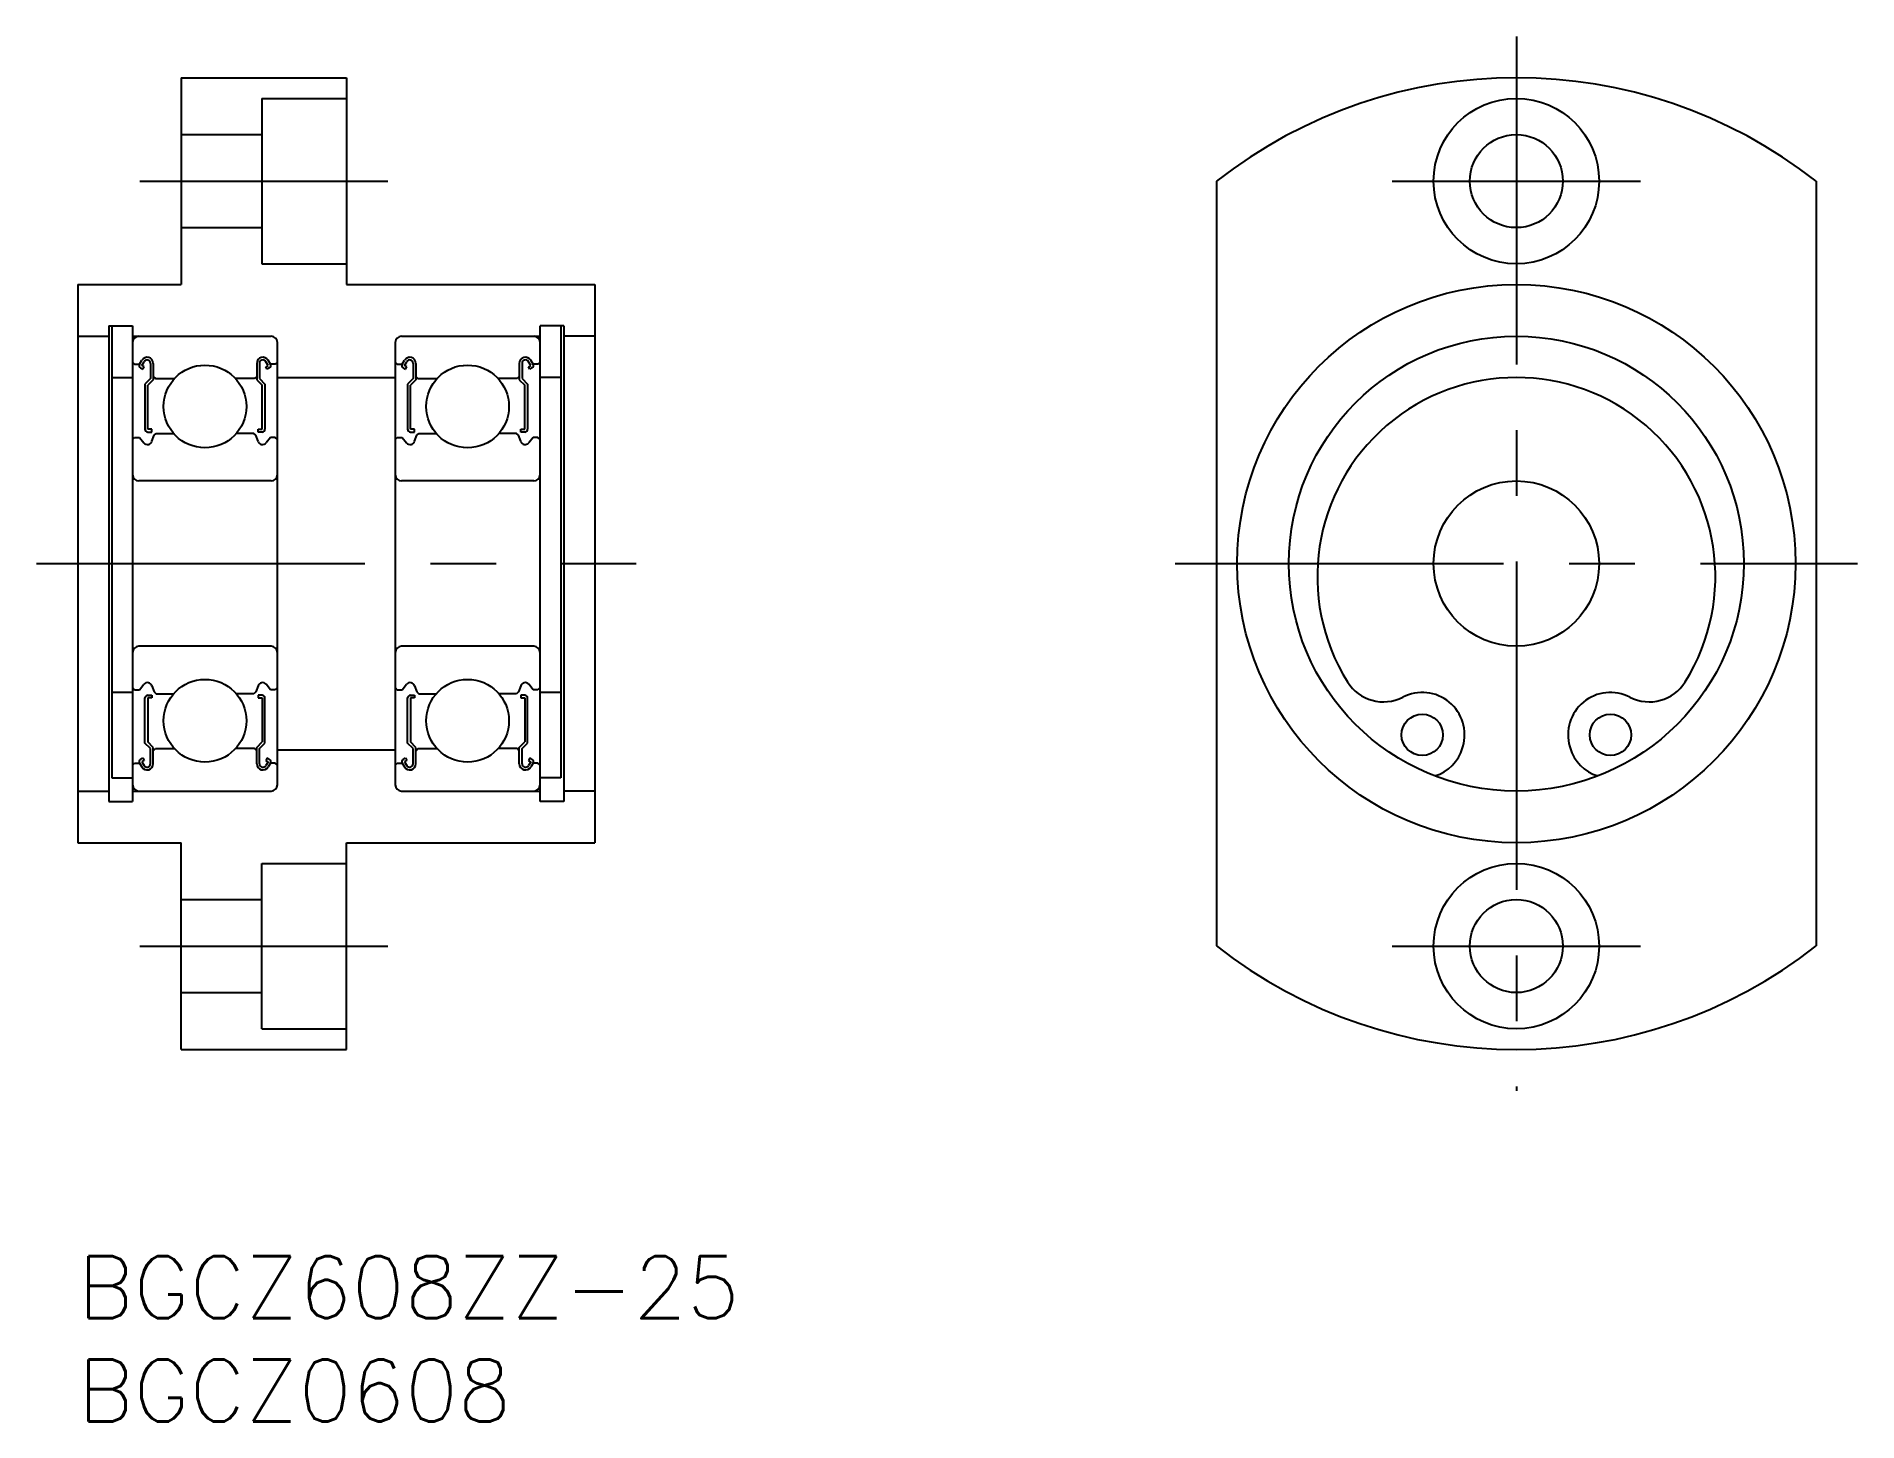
# Model space of a CAD drawing. Extents: x -2 to 86.1, y -8 to 59.
import ezdxf

# ---------------------------------------------------------------- set-up
doc = ezdxf.new("R2010")
doc.units = 0
doc.header["$LTSCALE"] = 0.5
doc.linetypes.add('CENTER', pattern=[50.8, 31.75, -6.35, 6.35, -6.35])
for name, color, linetype in [('MSM_CENTER', 1, 'CENTER'), ('MSM_CONTINUOUS', 7, 'CONTINUOUS'), ('MSM_PART_NUMBER', 7, 'CONTINUOUS')]:
    doc.layers.add(name, color=color, linetype=linetype)
doc.styles.get("Standard").update_dxf_attribs({"font": 'txt.shx', "height": 3, "bigfont": 'bigfont.shx'})

# ---------------------------------------------------------------- blocks, each defined once
blk = doc.blocks.new('*U6')
at = {"layer": 'MSM_PART_NUMBER'}
blk.add_text('BGCZ608ZZ-25', height=3, dxfattribs=at).set_placement((0, -3))
blk = doc.blocks.new('*U7')
at = {"layer": 'MSM_PART_NUMBER'}
blk.add_text('BGCZ0608', height=3, dxfattribs=at).set_placement((0, -8))

msp = doc.modelspace()

# ---------------------------------------------------------------- linework, layer by layer
at = {"layer": 'MSM_CENTER'}
for p, q in [((69.56, 59), (69.56, 8)), ((3, 52), (15, 52)), ((63.56, 52), (75.56, 52)), ((-2, 33.5), (27, 33.5)), ((53.06, 33.5), (86.06, 33.5)), ((3, 15), (15, 15)), ((63.56, 15), (75.56, 15))]:
    msp.add_line(p, q, dxfattribs=at)
at = {"layer": 'MSM_CONTINUOUS'}
for p, q in [((5, 57), (5, 47)), ((5, 57), (13, 57)), ((13, 57), (13, 47)), ((8.9, 56), (8.9, 48)), ((8.9, 56), (13, 56)), ((5, 54.25), (8.9, 54.25)), ((55.06, 51.993), (55.06, 15.007)), ((84.06, 51.993), (84.06, 15.007)), ((5, 49.75), (8.9, 49.75)), ((8.9, 48), (13, 48)), ((0, 47), (0, 20)), ((0, 47), (5, 47)), ((13, 47), (25, 47)), ((25, 47), (25, 20)), ((1.5, 45), (2.65, 45)), ((1.5, 45), (1.5, 22)), ((1.65, 45), (1.65, 23.144)), ((2.65, 45), (2.65, 22)), ((22.35, 22), (22.35, 45)), ((23.5, 45), (22.35, 45)), ((23.35, 45), (23.35, 23.144)), ((23.5, 45), (23.5, 22)), ((0, 44.5), (1.5, 44.5)), ((2.65, 44.5), (9.35, 44.5)), ((9.65, 22.8), (9.65, 44.2)), ((15.35, 44.2), (15.35, 22.8)), ((15.65, 44.5), (22.35, 44.5)), ((25, 44.5), (23.5, 44.5)), ((2.65, 43.25), (2.75, 43.15)), ((2.75, 43.15), (2.983, 43.15)), ((2.983, 43.15), (3.092, 43.334)), ((3.099, 43.083), (3.208, 43.267)), ((3.517, 43.184), (3.517, 42.45)), ((3.65, 43.184), (3.65, 42.395)), ((8.65, 43.184), (8.65, 42.395)), ((8.783, 43.184), (8.783, 42.45)), ((9.201, 43.083), (9.092, 43.267)), ((9.317, 43.15), (9.208, 43.334)), ((9.55, 43.15), (9.317, 43.15)), ((9.65, 43.25), (9.55, 43.15)), ((15.35, 43.25), (15.45, 43.15)), ((15.45, 43.15), (15.683, 43.15)), ((15.683, 43.15), (15.792, 43.334)), ((15.799, 43.083), (15.908, 43.267)), ((16.217, 43.184), (16.217, 42.45)), ((16.35, 43.184), (16.35, 42.395)), ((21.35, 43.184), (21.35, 42.395)), ((21.483, 43.184), (21.483, 42.45)), ((21.901, 43.083), (21.792, 43.267)), ((22.017, 43.15), (21.908, 43.334)), ((22.25, 43.15), (22.017, 43.15)), ((22.35, 43.25), (22.25, 43.15)), ((1.65, 42.5), (2.65, 42.5)), ((3.032, 42.968), (3.148, 42.901)), ((3.214, 43.017), (3.099, 43.083)), ((3.148, 42.901), (3.214, 43.017)), ((3.517, 42.45), (3.25, 42.183)), ((3.65, 42.395), (3.383, 42.128)), ((3.65, 42.55), (3.75, 42.45)), ((3.75, 42.45), (4.674, 42.45)), ((8.55, 42.45), (7.626, 42.45)), ((8.65, 42.55), (8.55, 42.45)), ((8.65, 42.395), (8.917, 42.128)), ((8.783, 42.45), (9.05, 42.183)), ((9.086, 43.017), (9.201, 43.083)), ((9.152, 42.901), (9.086, 43.017)), ((9.268, 42.968), (9.152, 42.901)), ((9.65, 42.5), (15.35, 42.5)), ((15.732, 42.968), (15.848, 42.901)), ((15.914, 43.017), (15.799, 43.083)), ((15.848, 42.901), (15.914, 43.017)), ((16.217, 42.45), (15.95, 42.183)), ((16.35, 42.395), (16.083, 42.128)), ((16.35, 42.55), (16.45, 42.45)), ((16.45, 42.45), (17.374, 42.45)), ((21.25, 42.45), (20.326, 42.45)), ((21.35, 42.55), (21.25, 42.45)), ((21.35, 42.395), (21.617, 42.128)), ((21.483, 42.45), (21.75, 42.183)), ((21.786, 43.017), (21.901, 43.083)), ((21.852, 42.901), (21.786, 43.017)), ((21.968, 42.968), (21.852, 42.901)), ((23.35, 42.5), (22.35, 42.5)), ((3.25, 42.183), (3.25, 39.998)), ((3.383, 39.998), (3.383, 42.128)), ((8.917, 39.998), (8.917, 42.128)), ((9.05, 42.183), (9.05, 39.998)), ((15.95, 42.183), (15.95, 39.998)), ((16.083, 39.998), (16.083, 42.128)), ((21.617, 39.998), (21.617, 42.128)), ((21.75, 42.183), (21.75, 39.998)), ((3.583, 39.998), (3.383, 39.998)), ((3.383, 39.865), (3.583, 39.865)), ((3.583, 39.865), (3.583, 39.998)), ((3.583, 39.417), (3.689, 39.706)), ((3.689, 39.706), (3.789, 39.8)), ((3.789, 39.8), (4.63, 39.8)), ((8.511, 39.8), (7.67, 39.8)), ((8.611, 39.706), (8.511, 39.8)), ((8.717, 39.417), (8.611, 39.706)), ((8.717, 39.865), (8.717, 39.998)), ((8.717, 39.998), (8.917, 39.998)), ((8.917, 39.865), (8.717, 39.865)), ((16.283, 39.998), (16.083, 39.998)), ((16.083, 39.865), (16.283, 39.865)), ((16.283, 39.865), (16.283, 39.998)), ((16.283, 39.417), (16.389, 39.706)), ((16.389, 39.706), (16.489, 39.8)), ((16.489, 39.8), (17.33, 39.8)), ((21.211, 39.8), (20.37, 39.8)), ((21.311, 39.706), (21.211, 39.8)), ((21.417, 39.417), (21.311, 39.706)), ((21.417, 39.865), (21.417, 39.998)), ((21.417, 39.998), (21.617, 39.998)), ((21.617, 39.865), (21.417, 39.865)), ((2.65, 39.5), (2.75, 39.6)), ((2.75, 39.6), (2.983, 39.6)), ((2.983, 39.6), (3.198, 39.338)), ((9.317, 39.6), (9.102, 39.338)), ((9.55, 39.6), (9.317, 39.6)), ((9.65, 39.5), (9.55, 39.6)), ((15.35, 39.5), (15.45, 39.6)), ((15.45, 39.6), (15.683, 39.6)), ((15.683, 39.6), (15.898, 39.338)), ((22.017, 39.6), (21.802, 39.338)), ((22.25, 39.6), (22.017, 39.6)), ((22.35, 39.5), (22.25, 39.6)), ((9.35, 37.5), (2.95, 37.5)), ((22.05, 37.5), (15.65, 37.5)), ((9.35, 29.5), (2.95, 29.5)), ((22.05, 29.5), (15.65, 29.5)), ((2.65, 27.5), (2.75, 27.4)), ((2.75, 27.4), (2.983, 27.4)), ((2.983, 27.4), (3.198, 27.662)), ((3.583, 27.583), (3.689, 27.294)), ((8.717, 27.583), (8.611, 27.294)), ((9.317, 27.4), (9.102, 27.662)), ((9.55, 27.4), (9.317, 27.4)), ((9.65, 27.5), (9.55, 27.4)), ((15.35, 27.5), (15.45, 27.4)), ((15.45, 27.4), (15.683, 27.4)), ((15.683, 27.4), (15.898, 27.662)), ((16.283, 27.583), (16.389, 27.294)), ((21.417, 27.583), (21.311, 27.294)), ((22.017, 27.4), (21.802, 27.662)), ((22.25, 27.4), (22.017, 27.4)), ((22.35, 27.5), (22.25, 27.4)), ((2.65, 27.267), (1.65, 27.267)), ((3.25, 24.817), (3.25, 27.002)), ((3.383, 27.135), (3.583, 27.135)), ((3.583, 27.002), (3.383, 27.002)), ((3.383, 27.002), (3.383, 24.872)), ((3.583, 27.135), (3.583, 27.002)), ((3.689, 27.294), (3.789, 27.2)), ((3.789, 27.2), (4.63, 27.2)), ((8.511, 27.2), (7.67, 27.2)), ((8.611, 27.294), (8.511, 27.2)), ((8.917, 27.135), (8.717, 27.135)), ((8.717, 27.135), (8.717, 27.002)), ((8.717, 27.002), (8.917, 27.002)), ((8.917, 27.002), (8.917, 24.872)), ((9.05, 24.817), (9.05, 27.002)), ((15.95, 24.817), (15.95, 27.002)), ((16.083, 27.135), (16.283, 27.135)), ((16.283, 27.002), (16.083, 27.002)), ((16.083, 27.002), (16.083, 24.872)), ((16.283, 27.135), (16.283, 27.002)), ((16.389, 27.294), (16.489, 27.2)), ((16.489, 27.2), (17.33, 27.2)), ((21.211, 27.2), (20.37, 27.2)), ((21.311, 27.294), (21.211, 27.2)), ((21.617, 27.135), (21.417, 27.135)), ((21.417, 27.135), (21.417, 27.002)), ((21.417, 27.002), (21.617, 27.002)), ((21.617, 27.002), (21.617, 24.872)), ((21.75, 24.817), (21.75, 27.002)), ((23.35, 27.267), (22.35, 27.267)), ((3.517, 24.55), (3.25, 24.817)), ((3.65, 24.605), (3.383, 24.872)), ((8.65, 24.605), (8.917, 24.872)), ((8.783, 24.55), (9.05, 24.817)), ((16.217, 24.55), (15.95, 24.817)), ((16.35, 24.605), (16.083, 24.872)), ((21.35, 24.605), (21.617, 24.872)), ((21.483, 24.55), (21.75, 24.817)), ((2.65, 23.75), (2.75, 23.85)), ((2.75, 23.85), (2.983, 23.85)), ((2.983, 23.85), (3.092, 23.666)), ((3.032, 24.032), (3.148, 24.099)), ((3.214, 23.983), (3.099, 23.917)), ((3.099, 23.917), (3.208, 23.733)), ((3.148, 24.099), (3.214, 23.983)), ((3.517, 23.816), (3.517, 24.55)), ((3.65, 23.816), (3.65, 24.605)), ((3.65, 24.45), (3.75, 24.55)), ((3.75, 24.55), (4.674, 24.55)), ((8.55, 24.55), (7.626, 24.55)), ((8.65, 24.45), (8.55, 24.55)), ((8.65, 23.816), (8.65, 24.605)), ((8.783, 23.816), (8.783, 24.55)), ((9.152, 24.099), (9.086, 23.983)), ((9.086, 23.983), (9.201, 23.917)), ((9.201, 23.917), (9.092, 23.733)), ((9.268, 24.032), (9.152, 24.099)), ((9.317, 23.85), (9.208, 23.666)), ((9.55, 23.85), (9.317, 23.85)), ((9.65, 23.75), (9.55, 23.85)), ((9.65, 24.5), (15.35, 24.5)), ((15.35, 23.75), (15.45, 23.85)), ((15.45, 23.85), (15.683, 23.85)), ((15.683, 23.85), (15.792, 23.666)), ((15.732, 24.032), (15.848, 24.099)), ((15.914, 23.983), (15.799, 23.917)), ((15.799, 23.917), (15.908, 23.733)), ((15.848, 24.099), (15.914, 23.983)), ((16.217, 23.816), (16.217, 24.55)), ((16.35, 23.816), (16.35, 24.605)), ((16.35, 24.45), (16.45, 24.55)), ((16.45, 24.55), (17.374, 24.55)), ((21.25, 24.55), (20.326, 24.55)), ((21.35, 24.45), (21.25, 24.55)), ((21.35, 23.816), (21.35, 24.605)), ((21.483, 23.816), (21.483, 24.55)), ((21.852, 24.099), (21.786, 23.983)), ((21.786, 23.983), (21.901, 23.917)), ((21.901, 23.917), (21.792, 23.733)), ((21.968, 24.032), (21.852, 24.099)), ((22.017, 23.85), (21.908, 23.666)), ((22.25, 23.85), (22.017, 23.85)), ((22.35, 23.75), (22.25, 23.85)), ((66.96, 24.584), (66.978, 24.644)), ((72.141, 24.644), (72.159, 24.584)), ((1.65, 23.144), (2.65, 23.144)), ((23.35, 23.144), (22.35, 23.144)), ((0, 22.5), (1.5, 22.5)), ((2.65, 22.5), (9.35, 22.5)), ((15.65, 22.5), (22.35, 22.5)), ((25, 22.5), (23.5, 22.5)), ((1.5, 22), (2.65, 22)), ((23.5, 22), (22.35, 22)), ((0, 20), (5, 20)), ((5, 10), (5, 20)), ((13, 10), (13, 20)), ((13, 20), (25, 20)), ((8.9, 19), (13, 19)), ((8.9, 11), (8.9, 19)), ((5, 17.25), (8.9, 17.25)), ((5, 12.75), (8.9, 12.75)), ((8.9, 11), (13, 11)), ((5, 10), (13, 10))]:
    msp.add_line(p, q, dxfattribs=at)
for centre, radius in [((69.56, 52), 4), ((69.56, 52), 2.25), ((69.56, 33.5), 13.5), ((69.56, 33.5), 11), ((6.15, 41.1), 2), ((6.15, 41.1), 2), ((18.85, 41.1), 2), ((18.85, 41.1), 2), ((69.56, 33.5), 4), ((6.15, 25.9), 2), ((6.15, 25.9), 2), ((18.85, 25.9), 2), ((18.85, 25.9), 2), ((65.01, 25.217), 1), ((74.11, 25.217), 1), ((69.56, 15), 4), ((69.56, 15), 2.25)]:
    msp.add_circle(centre, radius, dxfattribs=at)
for centre, radius, start, end in [((69.56, 33.5), 23.5, 51.90106, 128.09894), ((2.95, 44.2), 0.3, 90, 180), ((9.35, 44.2), 0.3, 0, 90), ((15.65, 44.2), 0.3, 90, 180), ((22.05, 44.2), 0.3, 0, 90), ((3.099, 43.083), 0.133, 150.00063, 239.99346), ((3.351, 43.184), 0.299, 0.00148, 150.00494), ((3.351, 43.184), 0.166, 0.00433, 149.99556), ((8.949, 43.184), 0.299, 29.99506, 179.99852), ((8.949, 43.184), 0.166, 30.00444, 179.99567), ((9.201, 43.083), 0.133, 300.00654, 29.99937), ((15.799, 43.083), 0.133, 150.00063, 239.99346), ((16.051, 43.184), 0.299, 0.00148, 150.00494), ((16.051, 43.184), 0.166, 0.00433, 149.99556), ((21.649, 43.184), 0.299, 29.99506, 179.99852), ((21.649, 43.184), 0.166, 30.00444, 179.99567), ((21.901, 43.083), 0.133, 300.00654, 29.99937), ((69.56, 32.875), 9.625, 328.02231, 211.97769), ((3.383, 39.998), 0.133, 179.98659, 270.01771), ((8.917, 39.998), 0.133, 269.98229, 0.01341), ((16.083, 39.998), 0.133, 179.98659, 270.01771), ((21.617, 39.998), 0.133, 269.98229, 0.01341), ((3.369, 39.481), 0.224, 219.99774, 343.16566), ((8.931, 39.481), 0.224, 196.83434, 320.00226), ((16.069, 39.481), 0.224, 219.99774, 343.16566), ((21.631, 39.481), 0.224, 196.83434, 320.00226), ((2.95, 37.8), 0.3, 180, 270), ((9.35, 37.8), 0.3, 270, 0), ((15.65, 37.8), 0.3, 180, 270), ((22.05, 37.8), 0.3, 270, 0), ((2.95, 29.2), 0.3, 90, 180), ((9.35, 29.2), 0.3, 0, 90), ((15.65, 29.2), 0.3, 90, 180), ((22.05, 29.2), 0.3, 0, 90), ((3.369, 27.519), 0.224, 16.83434, 140.00226), ((8.931, 27.519), 0.224, 39.99774, 163.16566), ((16.069, 27.519), 0.224, 16.83434, 140.00226), ((21.631, 27.519), 0.224, 39.99774, 163.16566), ((63.134, 28.863), 2.05, 211.97769, 297.22239), ((75.985, 28.863), 2.05, 242.77761, 328.02231), ((3.383, 27.002), 0.133, 89.98229, 180.01341), ((8.917, 27.002), 0.133, 359.98659, 90.01771), ((16.083, 27.002), 0.133, 89.98229, 180.01341), ((21.617, 27.002), 0.133, 359.98659, 90.01771), ((65.01, 25.217), 2.05, 343.74665, 117.22239), ((74.11, 25.217), 2.05, 62.77761, 196.25335), ((3.099, 23.917), 0.133, 120.00654, 209.99937), ((3.351, 23.816), 0.299, 209.99506, 359.99852), ((3.351, 23.816), 0.166, 210.00444, 359.99567), ((8.949, 23.816), 0.299, 180.00148, 330.00494), ((8.949, 23.816), 0.166, 180.00433, 329.99556), ((9.201, 23.917), 0.133, 330.00063, 59.99346), ((15.799, 23.917), 0.133, 120.00654, 209.99937), ((16.051, 23.816), 0.299, 209.99506, 359.99852), ((16.051, 23.816), 0.166, 210.00444, 359.99567), ((21.649, 23.816), 0.299, 180.00148, 330.00494), ((21.649, 23.816), 0.166, 180.00433, 329.99556), ((21.901, 23.917), 0.133, 330.00063, 59.99346), ((65.04, 25.144), 2, 286.84888, 343.74665), ((74.079, 25.144), 2, 196.25335, 253.15112), ((2.95, 22.8), 0.3, 180, 270), ((9.35, 22.8), 0.3, 270, 0), ((15.65, 22.8), 0.3, 180, 270), ((22.05, 22.8), 0.3, 270, 0), ((69.56, 33.5), 23.5, 231.90106, 308.09894)]:
    msp.add_arc(centre, radius, start, end, dxfattribs=at)

# ---------------------------------------------------------------- block references
for name in ['*U6', '*U7']:
    msp.add_blockref(name, (0, 0), dxfattribs=at)

doc.saveas('drawing.dxf')
